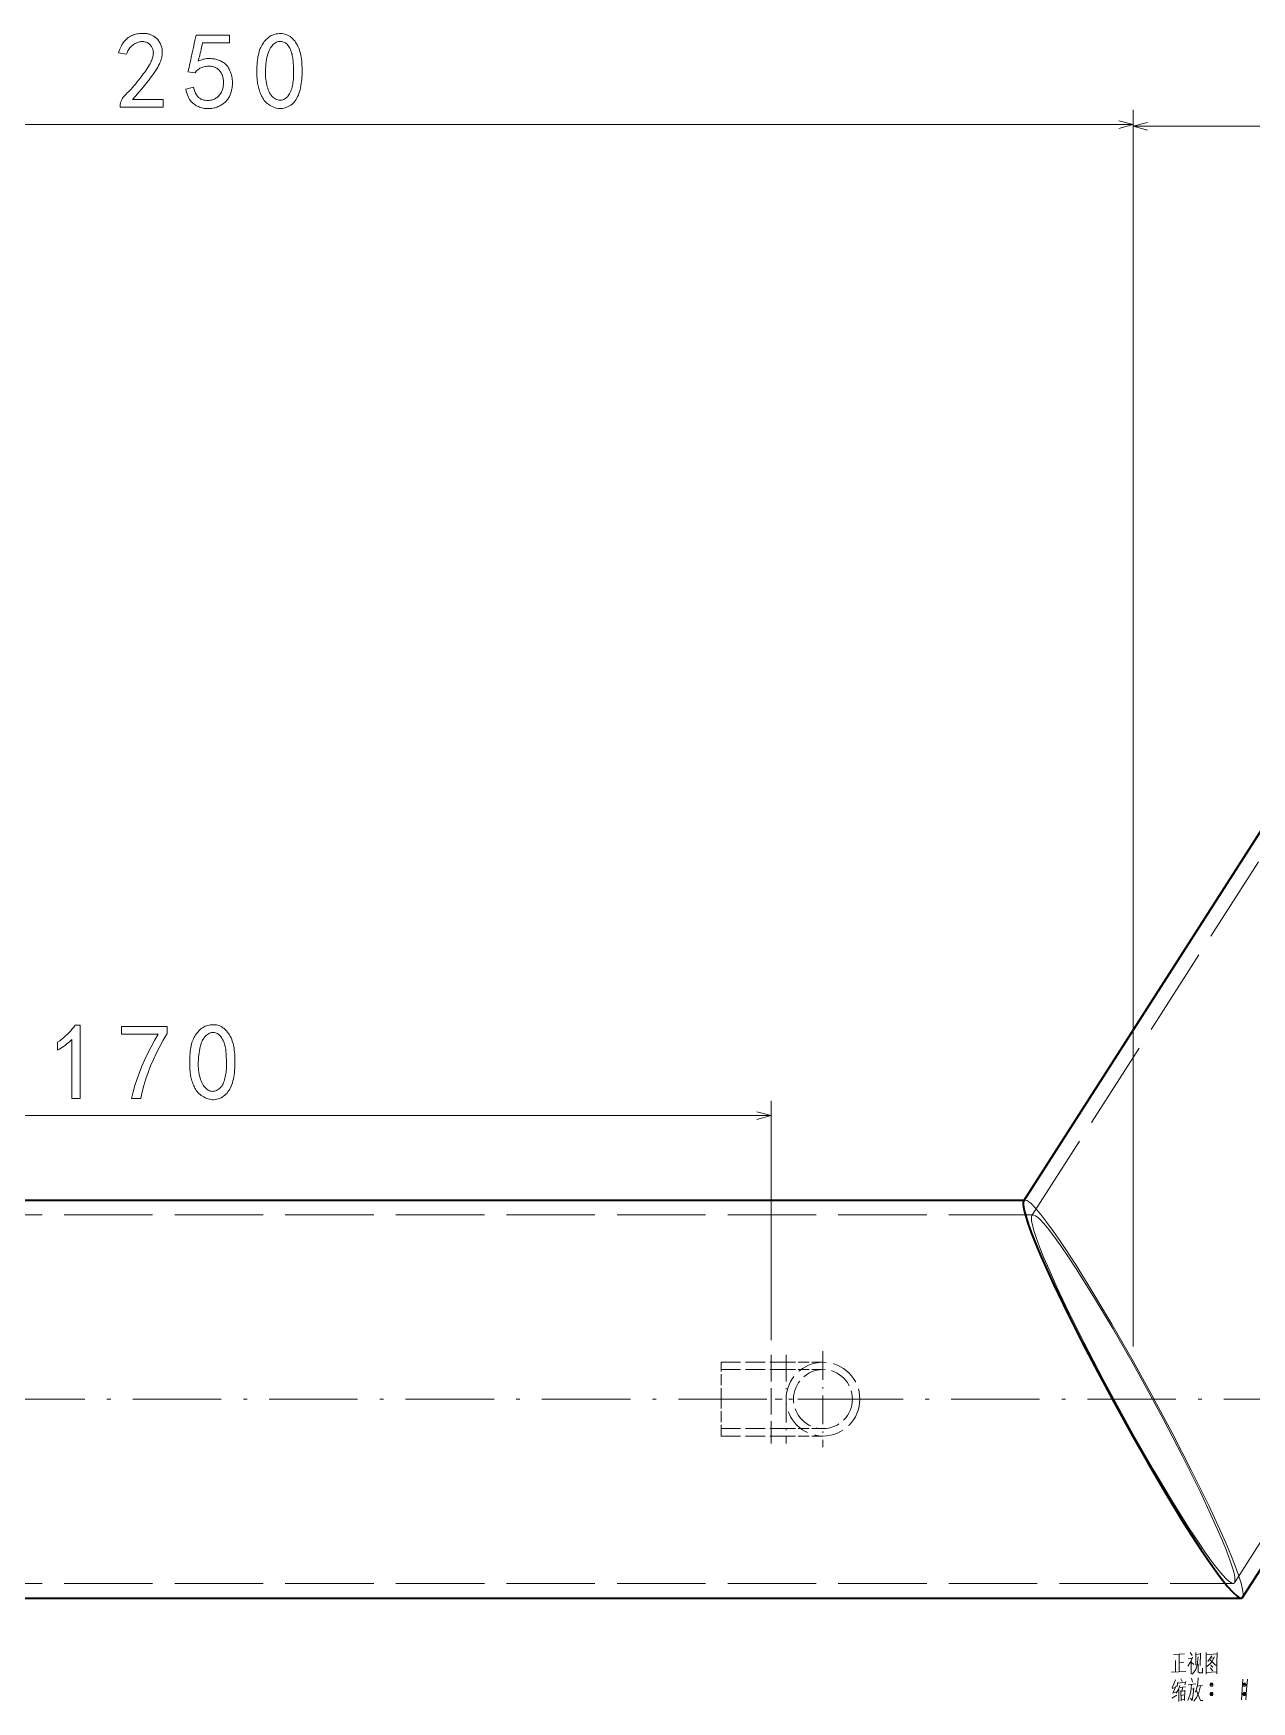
# Model space of a CAD drawing. Extents: x 28 to 1105, y 59 to 824.
# Drawn here: x 192.8 to 358.1, y 433.9 to 660.2 of the extents above; entities that cross this region are included whole.
import ezdxf

# ---------------------------------------------------------------- set-up
doc = ezdxf.new("R2010")
doc.units = 0
doc.linetypes.add('DASHDOT', pattern=[18.5, 12, -3, 0.5, -3])
doc.linetypes.add('DASHED', pattern=[15, 12, -3])

msp = doc.modelspace()

# ---------------------------------------------------------------- linework, layer by layer
at = {"color": 7, "lineweight": 13}
for p, q in [((342.01, 482.09), (342.01, 649.84)), ((342.01, 482.09), (342.01, 649.62)), ((92.01, 647.84), (342.01, 647.84)), ((342.01, 647.62), (441.07, 647.62)), ((292.9, 482.93), (292.9, 515.39)), ((122.9, 513.39), (292.9, 513.39))]:
    msp.add_line(p, q, dxfattribs=at)
at = {"color": 7, "lineweight": 35}
for p, q in [((327.18, 501.82), (361.86, 555.96)), ((356.85, 448.03), (407.33, 526.83)), ((92.01, 501.93), (327.24, 501.93)), ((92.01, 447.93), (356.65, 447.93))]:
    msp.add_line(p, q, dxfattribs=at)
at = {"color": 7, "linetype": 'DASHED', "lineweight": 13}
for p, q in [((328.27, 499.83), (363.55, 554.89)), ((355.75, 450.03), (405.65, 527.91)), ((92.01, 499.93), (328.46, 499.93)), ((92.01, 449.93), (355.57, 449.93))]:
    msp.add_line(p, q, dxfattribs=at)
at = {"color": 7, "linetype": 'DASHED', "lineweight": 13, "ltscale": 0.003178}
msp.add_line((327.24, 501.93), (327.37, 501.93), dxfattribs=at)
at = {"color": 7, "linetype": 'DASHED', "lineweight": 13, "ltscale": 0.125}
for p, q in [((286.12, 474.93), (286.12, 479.93)), ((299.94, 479.93), (294.94, 479.93)), ((299.94, 478.93), (294.94, 478.93)), ((286.12, 469.93), (286.12, 474.93)), ((299.94, 470.93), (294.94, 470.93)), ((299.94, 469.93), (294.94, 469.93))]:
    msp.add_line(p, q, dxfattribs=at)
at = {"color": 7, "linetype": 'DASHED', "lineweight": 13, "ltscale": 0.220539}
for p, q in [((286.12, 479.93), (294.94, 479.93)), ((286.12, 478.93), (294.94, 478.93)), ((286.12, 470.93), (294.94, 470.93)), ((286.12, 469.93), (294.94, 469.93))]:
    msp.add_line(p, q, dxfattribs=at)
at = {"color": 7, "linetype": 'DASHED', "lineweight": 13, "ltscale": 0.3}
msp.add_line((292.9, 480.93), (292.9, 468.93), dxfattribs=at)
at = {"color": 7, "linetype": 'DASHDOT', "lineweight": 13, "ltscale": 0.300015}
msp.add_line((294.94, 480.93), (294.94, 468.93), dxfattribs=at)
at = {"color": 7, "linetype": 'DASHDOT', "lineweight": 13, "ltscale": 0.325}
for p, q in [((299.94, 481.43), (299.94, 468.43)), ((306.44, 474.93), (293.44, 474.93))]:
    msp.add_line(p, q, dxfattribs=at)
at = {"color": 7, "linetype": 'DASHDOT', "lineweight": 13}
msp.add_line((384.82, 474.93), (54.48, 474.93), dxfattribs=at)
at = {"color": 7, "lineweight": 13}
for points in [[(204.61, 650.42), (204.63, 650.59), (204.66, 650.76), (204.71, 650.93), (204.77, 651.09), (204.84, 651.24), (204.93, 651.4), (205.03, 651.55), (205.14, 651.7), (205.27, 651.84), (205.42, 651.98), (205.57, 652.13), (205.73, 652.29), (205.9, 652.47), (206.08, 652.66), (206.27, 652.87), (206.46, 653.09), (206.67, 653.33), (206.88, 653.59), (207.1, 653.86), (207.32, 654.15), (207.55, 654.44), (207.75, 654.71), (207.95, 654.97), (208.12, 655.22), (208.28, 655.46), (208.42, 655.68), (208.55, 655.89), (208.66, 656.08), (208.75, 656.26), (208.83, 656.43), (208.89, 656.59), (208.95, 656.75), (209, 656.9), (209.04, 657.04), (209.07, 657.18), (209.09, 657.32), (209.1, 657.45), (209.11, 657.58), (209.1, 657.7), (209.09, 657.82), (209.07, 657.93), (209.04, 658.04), (209, 658.15), (208.96, 658.25), (208.91, 658.35), (208.85, 658.44), (208.78, 658.53), (208.71, 658.61), (208.63, 658.7), (208.54, 658.77), (208.44, 658.84), (208.35, 658.91), (208.25, 658.96), (208.15, 659), (208.04, 659.04), (207.93, 659.07), (207.82, 659.09), (207.71, 659.1), (207.59, 659.1), (207.47, 659.09), (207.35, 659.08), (207.23, 659.05), (207.11, 659.03), (206.99, 658.99), (206.88, 658.95), (206.76, 658.9), (206.65, 658.84), (206.54, 658.78), (206.42, 658.71), (206.31, 658.63), (206.21, 658.54), (206.1, 658.45), (206.01, 658.35), (205.92, 658.24), (205.83, 658.12), (205.75, 658), (205.67, 657.86), (205.6, 657.72), (205.54, 657.57), (205.48, 657.41), (204.38, 657.59), (204.47, 657.85), (204.57, 658.09), (204.68, 658.32), (204.79, 658.54), (204.9, 658.74), (205.03, 658.92), (205.15, 659.1), (205.28, 659.25), (205.42, 659.4), (205.56, 659.52), (205.71, 659.64), (205.86, 659.75), (206.02, 659.84), (206.18, 659.92), (206.35, 659.99), (206.52, 660.06), (206.7, 660.11), (206.88, 660.14), (207.07, 660.17), (207.27, 660.19), (207.38, 660.2), (207.49, 660.21), (207.6, 660.21), (207.71, 660.21), (207.82, 660.21), (207.92, 660.21), (208.02, 660.2), (208.12, 660.19), (208.21, 660.18), (208.31, 660.16), (208.4, 660.14), (208.49, 660.12), (208.59, 660.09), (208.68, 660.05), (208.78, 660.02), (208.87, 659.97), (208.97, 659.93), (209.07, 659.87), (209.16, 659.82), (209.26, 659.76), (209.36, 659.69), (209.45, 659.62), (209.54, 659.54), (209.63, 659.45), (209.71, 659.36), (209.79, 659.26), (209.86, 659.15), (209.94, 659.04), (210.01, 658.93), (210.07, 658.8), (210.13, 658.67), (210.18, 658.54), (210.22, 658.4), (210.26, 658.25), (210.29, 658.1), (210.31, 657.95), (210.32, 657.78), (210.32, 657.62), (210.31, 657.45), (210.3, 657.27), (210.28, 657.09), (210.24, 656.9), (210.18, 656.7), (210.12, 656.5), (210.03, 656.29), (209.94, 656.07), (209.83, 655.85), (209.7, 655.61), (209.56, 655.38), (209.41, 655.13), (209.23, 654.87), (209.02, 654.58), (208.78, 654.26), (208.52, 653.91), (208.22, 653.53), (207.89, 653.13), (207.54, 652.7), (207.15, 652.24), (206.73, 651.75), (206.28, 651.23), (210.45, 651.23), (210.45, 650.19), (204.61, 650.19)], [(214.55, 652.91), (214.64, 652.61), (214.74, 652.34), (214.84, 652.09), (214.97, 651.88), (215.1, 651.69), (215.24, 651.53), (215.4, 651.4), (215.57, 651.3), (215.75, 651.22), (215.94, 651.17), (216.13, 651.14), (216.32, 651.12), (216.49, 651.12), (216.66, 651.12), (216.83, 651.14), (216.98, 651.16), (217.13, 651.2), (217.27, 651.25), (217.4, 651.3), (217.53, 651.37), (217.64, 651.45), (217.76, 651.53), (217.86, 651.62), (217.96, 651.71), (218.05, 651.81), (218.13, 651.91), (218.21, 652.01), (218.28, 652.12), (218.34, 652.24), (218.39, 652.36), (218.44, 652.48), (218.49, 652.61), (218.52, 652.73), (218.56, 652.87), (218.58, 653), (218.6, 653.14), (218.62, 653.28), (218.63, 653.42), (218.63, 653.57), (218.63, 653.72), (218.62, 653.86), (218.6, 654.01), (218.58, 654.15), (218.55, 654.28), (218.51, 654.41), (218.47, 654.53), (218.41, 654.65), (218.36, 654.77), (218.29, 654.88), (218.22, 654.99), (218.14, 655.09), (218.06, 655.18), (217.98, 655.27), (217.89, 655.35), (217.79, 655.42), (217.7, 655.49), (217.6, 655.55), (217.49, 655.6), (217.38, 655.64), (217.27, 655.68), (217.15, 655.71), (217.03, 655.74), (216.91, 655.75), (216.78, 655.76), (216.65, 655.77), (216.52, 655.76), (216.39, 655.75), (216.25, 655.74), (216.11, 655.71), (215.97, 655.68), (215.82, 655.64), (215.69, 655.59), (215.56, 655.53), (215.43, 655.47), (215.31, 655.39), (215.19, 655.31), (215.08, 655.21), (214.98, 655.11), (214.88, 654.99), (214.78, 654.87), (213.8, 654.99), (213.83, 655.1), (213.88, 655.3), (213.95, 655.58), (214.03, 655.95), (214.13, 656.4), (214.25, 656.94), (214.39, 657.57), (214.54, 658.28), (214.71, 659.08), (214.9, 659.96), (219.46, 659.96), (219.46, 658.92), (215.76, 658.92), (215.71, 658.61), (215.65, 658.32), (215.59, 658.04), (215.53, 657.77), (215.48, 657.52), (215.42, 657.27), (215.36, 657.04), (215.3, 656.83), (215.24, 656.62), (215.19, 656.43), (215.36, 656.51), (215.53, 656.58), (215.7, 656.64), (215.86, 656.69), (216.02, 656.73), (216.18, 656.76), (216.34, 656.79), (216.5, 656.8), (216.65, 656.81), (216.8, 656.81), (216.95, 656.8), (217.1, 656.78), (217.25, 656.76), (217.4, 656.74), (217.54, 656.71), (217.69, 656.67), (217.83, 656.63), (217.97, 656.58), (218.11, 656.52), (218.25, 656.46), (218.38, 656.4), (218.51, 656.32), (218.63, 656.25), (218.74, 656.17), (218.85, 656.09), (218.95, 656), (219.04, 655.9), (219.12, 655.8), (219.19, 655.7), (219.26, 655.59), (219.32, 655.48), (219.38, 655.37), (219.44, 655.26), (219.49, 655.15), (219.54, 655.04), (219.58, 654.93), (219.62, 654.83), (219.66, 654.72), (219.69, 654.61), (219.72, 654.5), (219.75, 654.39), (219.77, 654.27), (219.79, 654.16), (219.81, 654.04), (219.82, 653.92), (219.83, 653.81), (219.84, 653.68), (219.84, 653.56), (219.84, 653.44), (219.84, 653.31), (219.83, 653.18), (219.82, 653.06), (219.8, 652.93), (219.78, 652.8), (219.76, 652.67), (219.73, 652.54), (219.7, 652.41), (219.66, 652.27), (219.62, 652.14), (219.58, 652.01), (219.53, 651.88), (219.48, 651.75), (219.42, 651.63), (219.36, 651.52), (219.29, 651.4), (219.22, 651.3), (219.14, 651.19), (219.06, 651.09), (218.98, 651), (218.89, 650.91), (218.79, 650.83), (218.69, 650.75), (218.59, 650.67), (218.48, 650.59), (218.37, 650.52), (218.26, 650.45), (218.14, 650.39), (218.02, 650.33), (217.89, 650.27), (217.76, 650.22), (217.62, 650.17), (217.48, 650.13), (217.34, 650.09), (217.19, 650.06), (217.04, 650.04), (216.89, 650.02), (216.73, 650.01), (216.57, 650.01), (216.4, 650.01), (216.23, 650.02), (216.05, 650.03), (215.88, 650.06), (215.71, 650.1), (215.55, 650.15), (215.38, 650.2), (215.22, 650.27), (215.06, 650.35), (214.89, 650.44), (214.74, 650.54), (214.58, 650.65), (214.43, 650.78), (214.29, 650.92), (214.16, 651.07), (214.03, 651.24), (213.92, 651.43), (213.82, 651.64), (213.73, 651.86), (213.64, 652.09), (213.57, 652.35), (213.51, 652.62)], [(223.16, 655.71), (223.18, 656.01), (223.2, 656.3), (223.23, 656.57), (223.26, 656.83), (223.3, 657.08), (223.35, 657.32), (223.4, 657.54), (223.46, 657.75), (223.52, 657.95), (223.6, 658.14), (223.67, 658.31), (223.76, 658.48), (223.85, 658.65), (223.95, 658.8), (224.05, 658.95), (224.16, 659.1), (224.28, 659.24), (224.4, 659.37), (224.53, 659.49), (224.67, 659.61), (224.81, 659.72), (224.96, 659.82), (225.11, 659.91), (225.27, 659.98), (225.44, 660.04), (225.61, 660.1), (225.79, 660.14), (225.98, 660.17), (226.17, 660.18), (226.37, 660.19), (226.57, 660.18), (226.77, 660.16), (226.95, 660.11), (227.14, 660.06), (227.32, 659.98), (227.49, 659.89), (227.66, 659.78), (227.82, 659.65), (227.98, 659.51), (228.13, 659.35), (228.28, 659.18), (228.41, 659), (228.54, 658.81), (228.65, 658.61), (228.76, 658.4), (228.85, 658.19), (228.93, 657.97), (229, 657.73), (229.07, 657.49), (229.12, 657.24), (229.16, 656.98), (229.2, 656.72), (229.23, 656.44), (229.25, 656.16), (229.27, 655.88), (229.28, 655.58), (229.28, 655.28), (229.28, 654.97), (229.28, 654.65), (229.26, 654.32), (229.24, 654), (229.21, 653.69), (229.17, 653.39), (229.13, 653.1), (229.07, 652.83), (229.01, 652.56), (228.94, 652.31), (228.86, 652.07), (228.78, 651.85), (228.68, 651.63), (228.58, 651.43), (228.47, 651.24), (228.34, 651.07), (228.21, 650.9), (228.07, 650.75), (227.92, 650.61), (227.75, 650.49), (227.58, 650.38), (227.4, 650.28), (227.21, 650.19), (227.01, 650.12), (226.82, 650.06), (226.62, 650.03), (226.42, 650.01), (226.23, 650.01), (226.03, 650.03), (225.83, 650.06), (225.64, 650.12), (225.44, 650.19), (225.24, 650.28), (225.05, 650.38), (224.87, 650.49), (224.71, 650.6), (224.55, 650.72), (224.41, 650.85), (224.27, 650.98), (224.15, 651.12), (224.04, 651.27), (223.94, 651.42), (223.86, 651.58), (223.78, 651.74), (223.7, 651.9), (223.63, 652.07), (223.57, 652.24), (223.51, 652.41), (223.45, 652.58), (223.4, 652.75), (223.36, 652.93), (223.32, 653.1), (223.28, 653.28), (223.25, 653.47), (223.22, 653.67), (223.2, 653.88), (223.18, 654.1), (223.16, 654.34), (223.15, 654.59), (223.15, 654.85), (223.15, 655.12), (223.15, 655.41)], [(224.38, 656.06), (224.35, 655.74), (224.33, 655.43), (224.31, 655.13), (224.31, 654.84), (224.32, 654.55), (224.34, 654.27), (224.36, 654), (224.4, 653.73), (224.44, 653.48), (224.49, 653.22), (224.55, 652.98), (224.62, 652.76), (224.7, 652.54), (224.78, 652.35), (224.88, 652.16), (224.97, 651.99), (225.08, 651.84), (225.2, 651.7), (225.32, 651.57), (225.45, 651.46), (225.58, 651.37), (225.71, 651.29), (225.85, 651.22), (225.98, 651.18), (226.12, 651.15), (226.25, 651.14), (226.39, 651.14), (226.53, 651.17), (226.67, 651.2), (226.8, 651.26), (226.94, 651.33), (227.07, 651.41), (227.19, 651.51), (227.3, 651.61), (227.4, 651.74), (227.5, 651.87), (227.59, 652.02), (227.67, 652.17), (227.75, 652.35), (227.82, 652.53), (227.88, 652.72), (227.93, 652.92), (227.98, 653.12), (228.02, 653.32), (228.05, 653.53), (228.08, 653.74), (228.11, 653.95), (228.12, 654.17), (228.13, 654.39), (228.13, 654.61), (228.13, 654.83), (228.13, 655.05), (228.13, 655.27), (228.12, 655.48), (228.11, 655.69), (228.1, 655.89), (228.09, 656.09), (228.08, 656.29), (228.06, 656.48), (228.05, 656.66), (228.03, 656.85), (228, 657.03), (227.96, 657.2), (227.92, 657.38), (227.87, 657.54), (227.82, 657.71), (227.76, 657.87), (227.69, 658.03), (227.61, 658.19), (227.53, 658.34), (227.44, 658.48), (227.34, 658.61), (227.24, 658.73), (227.13, 658.83), (227.02, 658.91), (226.9, 658.98), (226.78, 659.04), (226.65, 659.08), (226.51, 659.11), (226.37, 659.12), (226.23, 659.12), (226.09, 659.1), (225.95, 659.07), (225.82, 659.02), (225.69, 658.95), (225.57, 658.87), (225.44, 658.78), (225.33, 658.67), (225.21, 658.54), (225.1, 658.4), (224.99, 658.24), (224.89, 658.06), (224.8, 657.87), (224.72, 657.66), (224.64, 657.44), (224.58, 657.19), (224.51, 656.93), (224.46, 656.66), (224.42, 656.37)], [(198.04, 523.71), (197.89, 523.56), (197.72, 523.41), (197.55, 523.27), (197.38, 523.12), (197.19, 522.97), (196.99, 522.83), (196.79, 522.69), (196.58, 522.55), (196.36, 522.41), (196.13, 522.27), (196.13, 523.36), (196.42, 523.56), (196.69, 523.77), (196.95, 523.99), (197.21, 524.21), (197.45, 524.43), (197.68, 524.67), (197.9, 524.91), (198.11, 525.16), (198.31, 525.41), (198.5, 525.68), (199.2, 525.68), (199.2, 515.73), (198.04, 515.73)], [(206.13, 515.73), (206.36, 516.61), (206.61, 517.49), (206.9, 518.37), (207.22, 519.24), (207.56, 520.11), (207.94, 520.99), (208.36, 521.86), (208.8, 522.73), (209.27, 523.6), (209.78, 524.46), (204.8, 524.46), (204.8, 525.5), (210.99, 525.5), (210.99, 524.52), (210.46, 523.64), (209.98, 522.76), (209.53, 521.89), (209.11, 521.01), (208.74, 520.13), (208.4, 519.25), (208.09, 518.37), (207.83, 517.49), (207.6, 516.61), (207.41, 515.73)], [(214.05, 521.26), (214.07, 521.56), (214.09, 521.84), (214.12, 522.12), (214.15, 522.38), (214.19, 522.63), (214.24, 522.86), (214.29, 523.09), (214.35, 523.3), (214.41, 523.5), (214.49, 523.68), (214.56, 523.86), (214.65, 524.03), (214.74, 524.19), (214.84, 524.35), (214.94, 524.5), (215.05, 524.64), (215.17, 524.78), (215.29, 524.91), (215.42, 525.04), (215.56, 525.16), (215.7, 525.27), (215.85, 525.36), (216, 525.45), (216.16, 525.53), (216.33, 525.59), (216.5, 525.64), (216.68, 525.68), (216.87, 525.71), (217.06, 525.73), (217.26, 525.73), (217.46, 525.73), (217.66, 525.7), (217.84, 525.66), (218.03, 525.6), (218.21, 525.53), (218.38, 525.43), (218.55, 525.32), (218.71, 525.2), (218.87, 525.06), (219.02, 524.9), (219.17, 524.72), (219.3, 524.54), (219.43, 524.35), (219.54, 524.16), (219.65, 523.95), (219.74, 523.73), (219.82, 523.51), (219.89, 523.28), (219.96, 523.04), (220.01, 522.79), (220.05, 522.53), (220.09, 522.26), (220.12, 521.99), (220.14, 521.71), (220.16, 521.42), (220.17, 521.13), (220.17, 520.82), (220.17, 520.51), (220.17, 520.19), (220.15, 519.87), (220.13, 519.54), (220.1, 519.23), (220.06, 518.93), (220.02, 518.65), (219.96, 518.37), (219.9, 518.11), (219.83, 517.86), (219.75, 517.62), (219.67, 517.39), (219.57, 517.18), (219.47, 516.98), (219.36, 516.79), (219.23, 516.61), (219.1, 516.45), (218.96, 516.3), (218.81, 516.16), (218.64, 516.03), (218.47, 515.92), (218.29, 515.82), (218.1, 515.73), (217.9, 515.66), (217.71, 515.61), (217.51, 515.57), (217.31, 515.55), (217.12, 515.55), (216.92, 515.57), (216.72, 515.61), (216.53, 515.66), (216.33, 515.73), (216.13, 515.82), (215.94, 515.92), (215.76, 516.03), (215.6, 516.14), (215.44, 516.27), (215.3, 516.39), (215.16, 516.53), (215.04, 516.67), (214.93, 516.81), (214.83, 516.96), (214.75, 517.12), (214.67, 517.28), (214.59, 517.45), (214.52, 517.62), (214.46, 517.78), (214.4, 517.95), (214.34, 518.12), (214.29, 518.3), (214.25, 518.47), (214.21, 518.65), (214.17, 518.83), (214.14, 519.01), (214.11, 519.21), (214.09, 519.42), (214.07, 519.65), (214.05, 519.88), (214.04, 520.13), (214.04, 520.39), (214.04, 520.67), (214.04, 520.96)], [(215.27, 521.6), (215.24, 521.29), (215.22, 520.98), (215.2, 520.68), (215.2, 520.39), (215.21, 520.1), (215.23, 519.82), (215.25, 519.55), (215.29, 519.28), (215.33, 519.02), (215.38, 518.77), (215.44, 518.53), (215.51, 518.3), (215.59, 518.09), (215.67, 517.89), (215.77, 517.71), (215.86, 517.54), (215.97, 517.38), (216.09, 517.24), (216.21, 517.12), (216.34, 517.01), (216.47, 516.91), (216.6, 516.83), (216.74, 516.77), (216.87, 516.72), (217.01, 516.7), (217.14, 516.68), (217.28, 516.69), (217.42, 516.71), (217.56, 516.75), (217.69, 516.8), (217.83, 516.87), (217.96, 516.96), (218.08, 517.05), (218.19, 517.16), (218.29, 517.28), (218.39, 517.41), (218.48, 517.56), (218.56, 517.72), (218.64, 517.89), (218.71, 518.08), (218.77, 518.27), (218.82, 518.46), (218.87, 518.66), (218.91, 518.87), (218.94, 519.07), (218.97, 519.28), (219, 519.5), (219.01, 519.71), (219.02, 519.93), (219.02, 520.16), (219.02, 520.38), (219.02, 520.6), (219.02, 520.81), (219.01, 521.03), (219, 521.23), (218.99, 521.44), (218.98, 521.64), (218.97, 521.83), (218.95, 522.02), (218.94, 522.21), (218.92, 522.39), (218.89, 522.57), (218.85, 522.75), (218.81, 522.92), (218.76, 523.09), (218.71, 523.26), (218.65, 523.42), (218.58, 523.58), (218.5, 523.73), (218.42, 523.89), (218.33, 524.03), (218.23, 524.16), (218.13, 524.27), (218.02, 524.37), (217.91, 524.46), (217.79, 524.53), (217.67, 524.58), (217.54, 524.62), (217.4, 524.65), (217.26, 524.67), (217.12, 524.66), (216.98, 524.65), (216.84, 524.61), (216.71, 524.56), (216.58, 524.5), (216.46, 524.42), (216.33, 524.32), (216.22, 524.21), (216.1, 524.09), (215.99, 523.94), (215.88, 523.78), (215.78, 523.61), (215.69, 523.42), (215.61, 523.21), (215.53, 522.98), (215.47, 522.74), (215.4, 522.48), (215.35, 522.2), (215.31, 521.91)], [(352.56, 435.99), (352.74, 435.99), (352.84, 436.1), (352.84, 436.27), (352.74, 436.38), (352.56, 436.38), (352.46, 436.27), (352.46, 436.1)], [(352.56, 434.73), (352.74, 434.73), (352.84, 434.84), (352.84, 435.01), (352.74, 435.12), (352.56, 435.12), (352.46, 435.01), (352.46, 434.84)], [(357.01, 435.99), (357.18, 435.99), (357.29, 436.1), (357.29, 436.27), (357.18, 436.38), (357.01, 436.38), (356.9, 436.27), (356.9, 436.1)], [(357.01, 434.73), (357.18, 434.73), (357.29, 434.84), (357.29, 435.01), (357.18, 435.12), (357.01, 435.12), (356.9, 435.01), (356.9, 434.84)]]:
    msp.add_lwpolyline(points, close=True, dxfattribs=at)
for points in [[(340.08, 647.32), (342.01, 647.84), (340.08, 648.36)], [(343.94, 648.13), (342.01, 647.62), (343.94, 647.1)], [(290.97, 512.87), (292.9, 513.39), (290.97, 513.91)], [(347.49, 440.3), (348.99, 440.37)], [(347.77, 439.49), (347.77, 437.92)], [(348.26, 440.3), (348.26, 439.14), (348.26, 437.95)], [(348.26, 439.18), (348.89, 439.25)], [(350.08, 439.91), (349.9, 439.42), (349.41, 438.69)], [(349.45, 439.7), (350.01, 439.77)], [(349.73, 440.58), (350.01, 440.16)], [(349.9, 439.42), (349.9, 437.64)], [(349.9, 439.25), (350.22, 438.93)], [(350.5, 440.54), (350.5, 438.86)], [(351.16, 440.37), (350.5, 440.3)], [(350.81, 439.95), (350.71, 438.9)], [(351.09, 438.79), (351.16, 440.47)], [(351.93, 440.58), (351.93, 439.11), (351.93, 437.6)], [(351.93, 440.54), (351.93, 439.14), (351.93, 437.74)], [(353.4, 440.4), (351.93, 440.26)], [(352, 438.65), (352.49, 439.07)], [(352.7, 440.12), (352.14, 439.32)], [(352.46, 439.56), (353.16, 438.83)], [(352.49, 439.77), (352.95, 439.84)], [(352.49, 439.07), (352.7, 439.35)], [(352.7, 439.35), (353.05, 439.98)], [(353.37, 437.78), (353.37, 439.14), (353.4, 440.54)], [(347.21, 437.88), (349.17, 437.99)], [(347.77, 436.83), (347.31, 435.75)], [(348.47, 437.01), (348.64, 436.62)], [(349.94, 437.08), (350.04, 436.52)], [(350.01, 437.64), (350.29, 437.92)], [(350.29, 437.92), (350.53, 438.27)], [(350.71, 438.9), (350.53, 438.27)], [(350.85, 437.11), (350.78, 436.38)], [(350.85, 437.92), (350.85, 439)], [(350.99, 437.81), (350.85, 437.92)], [(351.41, 437.81), (350.99, 437.81)], [(351.41, 438.44), (351.41, 437.81)], [(351.93, 437.85), (353.3, 437.95)], [(352.46, 438.48), (352.81, 438.09)], [(352.56, 438.86), (352.81, 438.58)], [(353.16, 438.83), (353.33, 438.86)], [(353.37, 437.67), (353.37, 437.78), (353.3, 437.95)], [(356.9, 436.94), (356.8, 435.54), (356.69, 434.14)], [(357.5, 436.94), (357.39, 435.54), (357.29, 434.14)], [(347.24, 434.38), (347.94, 434.77)], [(347.7, 435.82), (347.28, 435.68)], [(347.35, 435.05), (347.87, 435.22)], [(347.84, 436.06), (347.38, 435.05)], [(348.15, 435.54), (347.84, 435.05)], [(348.08, 436.52), (347.98, 435.96)], [(348.08, 436.38), (349.13, 436.52)], [(348.33, 436.1), (348.15, 435.54)], [(348.19, 435.61), (348.19, 433.89)], [(348.4, 435.82), (349.1, 435.92)], [(348.47, 435.4), (348.5, 434)], [(348.47, 435.29), (348.99, 435.36)], [(348.5, 434.73), (348.89, 434.8)], [(348.71, 435.85), (348.64, 435.29)], [(349.03, 435.47), (348.96, 434.07)], [(349.17, 436.62), (349.03, 436.17)], [(349.94, 436.24), (349.83, 435.33), (349.73, 434.91), (349.41, 434.03)], [(349.45, 436.17), (350.5, 436.31)], [(350.25, 435.75), (350.15, 434.91), (350.01, 434.07), (349.8, 434.35)], [(349.87, 435.57), (350.25, 435.64)], [(350.64, 435.75), (350.46, 435.19)], [(350.57, 435.5), (351.13, 434.07)], [(350.78, 436.38), (350.64, 435.75)], [(350.92, 435.12), (350.64, 434.49)], [(350.71, 435.99), (351.41, 436.13)], [(351.13, 436.06), (350.92, 435.12)], [(352.46, 436.2), (352.84, 436.2)], [(352.46, 434.94), (352.84, 434.94)], [(352.49, 436.31), (352.81, 436.31)], [(352.49, 436.06), (352.81, 436.06)], [(352.49, 435.05), (352.81, 435.05)], [(352.49, 434.8), (352.81, 434.8)], [(356.9, 436.2), (357.29, 436.2)], [(356.9, 434.94), (357.29, 434.94)], [(356.94, 436.31), (357.25, 436.31)], [(356.94, 436.06), (357.25, 436.06)], [(356.94, 435.05), (357.25, 435.05)], [(356.94, 434.8), (357.25, 434.8)], [(348.96, 434.24), (348.54, 434.17)], [(350.64, 434.49), (350.25, 433.96)], [(351.13, 434.07), (351.44, 434.07)]]:
    msp.add_lwpolyline(points, dxfattribs=at)
at = {"color": 7, "lineweight": 35}
for points in [[(327.18, 501.82), (327.11, 501.64), (327.1, 501.38), (327.13, 501.04), (327.23, 500.52), (327.39, 499.89), (327.73, 498.81), (328.19, 497.55), (328.82, 495.96), (329.55, 494.23), (331.26, 490.45), (333.21, 486.41), (335.16, 482.52), (337.2, 478.58), (339.46, 474.38), (342.01, 469.76)], [(342.01, 469.76), (343.95, 466.36), (346.43, 462.15), (348.86, 458.17), (351.19, 454.55), (352.5, 452.62), (353.73, 450.91), (354.82, 449.52), (355.53, 448.73), (356.11, 448.19), (356.32, 448.05), (356.5, 447.96), (356.65, 447.93)]]:
    msp.add_lwpolyline(points, dxfattribs=at)
at = {"color": 7, "linetype": 'DASHED', "lineweight": 13}
for points in [[(342.01, 480.09), (339.14, 485.1), (336.29, 489.87), (334.17, 493.26), (332.15, 496.32), (331.21, 497.68), (330.32, 498.91), (329.48, 499.99), (328.74, 500.87), (328.11, 501.5), (327.84, 501.71), (327.62, 501.86), (327.37, 501.93)], [(328.27, 499.83), (328.22, 499.65), (328.2, 499.4), (328.24, 499.06), (328.34, 498.56), (328.5, 497.95), (328.85, 496.86), (329.32, 495.6), (329.91, 494.12), (330.6, 492.51), (331.68, 490.11), (332.88, 487.56), (335.31, 482.66), (337.94, 477.6), (340.68, 472.53), (342.01, 470.15)], [(342.01, 479.71), (339.25, 484.51), (336.78, 488.65), (334.39, 492.45), (333.26, 494.18), (332.18, 495.75), (331.24, 497.06), (330.38, 498.17), (329.85, 498.8), (329.39, 499.3), (329.05, 499.6), (328.77, 499.81), (328.54, 499.91), (328.46, 499.93)], [(356.85, 448.03), (356.91, 448.21), (356.93, 448.47), (356.9, 448.82), (356.8, 449.34), (356.64, 449.96), (356.29, 451.05), (355.84, 452.31), (355.24, 453.8), (354.56, 455.43), (353.48, 457.84), (352.3, 460.39), (349.89, 465.31), (347.29, 470.38), (344.56, 475.48), (342.01, 480.09)], [(355.75, 450.03), (355.81, 450.2), (355.82, 450.45), (355.79, 450.79), (355.69, 451.3), (355.53, 451.9), (355.17, 452.99), (354.71, 454.25), (354.11, 455.73), (353.42, 457.34), (352.34, 459.75), (351.14, 462.29), (348.72, 467.19), (346.09, 472.25), (343.34, 477.32), (342.01, 479.71)], [(342.01, 470.15), (344.77, 465.34), (347.25, 461.2), (349.63, 457.4), (350.77, 455.67), (351.84, 454.1), (352.79, 452.79), (353.65, 451.68), (354.17, 451.05), (354.64, 450.55), (354.97, 450.25), (355.25, 450.04), (355.48, 449.94), (355.57, 449.93)]]:
    msp.add_lwpolyline(points, dxfattribs=at)
at = {"color": 7, "linetype": 'DASHED', "lineweight": 13, "ltscale": 0.333333}
msp.add_circle((299.94, 474.93), 5, dxfattribs=at)
at = {"color": 7, "linetype": 'DASHED', "lineweight": 13, "ltscale": 0.266667}
msp.add_circle((299.94, 474.93), 4, dxfattribs=at)
at = {"color": 7, "linetype": 'DASHED', "lineweight": 13}
for centre, radius, start, end in [((327.36, 501.71), 0.22, 88.2271, 149.1102), ((328.45, 499.72), 0.204, 88.2271, 149.1099), ((355.58, 450.13), 0.204, 268.2269, 329.1062)]:
    msp.add_arc(centre, radius, start, end, dxfattribs=at)
at = {"color": 7, "lineweight": 35}
msp.add_arc((356.66, 448.15), 0.22, 268.2269, 329.1061, dxfattribs=at)

doc.saveas('drawing.dxf')
